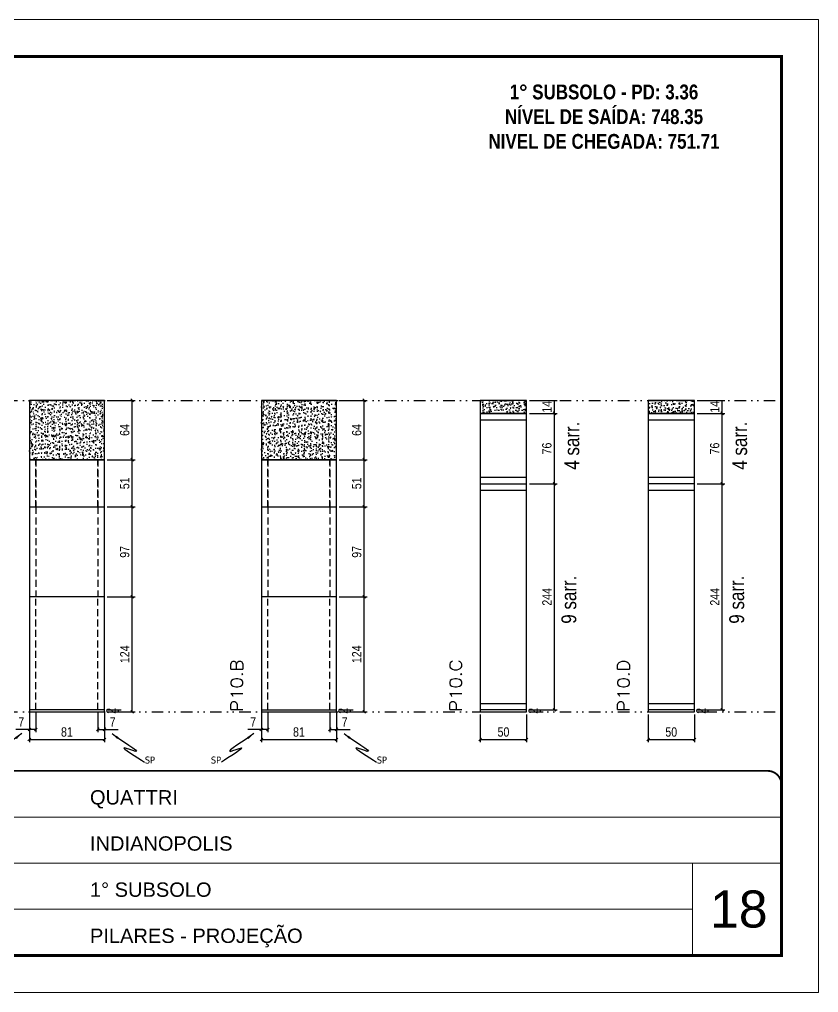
# Model space of a CAD drawing. Header units: millimetres. Extents: x 1945 to 8225, y 304 to 15137.
# Drawn here: x 4166 to 5028, y 9493 to 10543 of the extents above; entities that cross this region are included whole.
import ezdxf

# ---------------------------------------------------------------- set-up
doc = ezdxf.new("R2010")
doc.units = ezdxf.units.MM
for name, pattern in [('CONTINUO', [0]), ('DASHED', [0.75, 0.5, -0.25]), ('DIVIDE2', [0.625, 0.25, -0.125, 0, -0.125, 0, -0.125]), ('HIDDEN', [0.375, 0.25, -0.125])]:
    doc.linetypes.add(name, pattern=pattern)
for name, color, linetype, lineweight in [('CARIMBO', 255, 'Continuous', 9), ('Folhas', 255, 'Continuous', 9), ('SARRAFO DE PRESSAO', 251, 'DASHED', 9), ('Texto Seção', 7, 'Continuous', 15)]:
    doc.layers.add(name, color=color, linetype=linetype, lineweight=lineweight)
for name, color, linetype in [('COTA', 241, 'Continuous'), ('NOMENCLATURA', 7, 'Continuous'), ('Nível', 160, 'Continuous'), ('Painéis', 200, 'Continuous'), ('SARR_2.2x7', 40, 'Continuous'), ('texto', 7, 'Continuous')]:
    doc.layers.add(name, color=color, linetype=linetype)
doc.styles.add('ARIAL', font='arial.ttf')
doc.styles.add('ARIAL_NARROW', font='ARIALN.TTF', dxfattribs={"height": 0.2})
doc.styles.add('COTA TECNICA', font='techl___.ttf', dxfattribs={"height": 10})
doc.styles.add('REGUA-120', font='ROMANS.shx', dxfattribs={"height": 15})
doc.styles.add('ROMANC', font='techb___.ttf', dxfattribs={"height": 2.5})
doc.styles.get("Standard").update_dxf_attribs({"font": 'arial.ttf'})
doc.dimstyles.new('PAINEL-NOVA', dxfattribs={"dimtxt": 10, "dimasz": 3, "dimexe": 3, "dimexo": 3, "dimgap": 3, "dimtad": 1, "dimdec": 1, "dimzin": 12, "dimdsep": 46, "dimtxsty": 'COTA TECNICA', "dimblk1": 'OBLIQUE', "dimblk2": 'OBLIQUE', "dimsah": 1, "dimcen": 0.9, "dimclrd": 4, "dimclre": 4, "dimclrt": 240, "dimadec": 1, "dimazin": 3, "dimtfac": 1, "dimtdec": 1, "dimtix": 1, "dimtmove": 0, "dimatfit": 3, "dimfxl": 1, "dimtolj": 1, "dimtzin": 12, "dimarcsym": 0})
doc.dimstyles.get("Standard").update_dxf_attribs({"dimtxt": 0.18, "dimasz": 0.18, "dimexe": 0.18, "dimexo": 0.0625, "dimgap": 0.09, "dimtad": 0, "dimtih": 1, "dimtoh": 1, "dimdec": 4, "dimzin": 0, "dimdsep": 46, "dimtxsty": 'Standard', "dimcen": 0.09, "dimadec": 0, "dimazin": 0, "dimtfac": 1, "dimtdec": 4, "dimtofl": 0, "dimtmove": 0, "dimatfit": 3, "dimfxl": 1, "dimtolj": 1, "dimtzin": 0, "dimarcsym": 0})

# ---------------------------------------------------------------- blocks, each defined once
blk = doc.blocks.new('9999999999')
at = {"color": 30, "linetype": 'CONTINUO'}
for p, q in [((98564.6, 34379.6), (99584, 34379.6)), ((98564.6, 34329.8), (99488, 34329.8)), ((99584, 34329.8), (99488, 34329.8)), ((99488, 34329.8), (99488, 34230.2)), ((98564.6, 34280), (99488, 34280))]:
    blk.add_line(p, q, dxfattribs=at)
at = {"color": 30, "linetype": 'CONTINUO', "const_width": 2}
blk.add_lwpolyline([(99584, 34230.2), (99584, 34414.4, 0.414214), (99569, 34429.4), (98229, 34429.4, 0.414214), (98214, 34414.4), (98214, 34245.2, 0.414214), (98229, 34230.2), (99584, 34230.2)], format="xyb", dxfattribs=at)
at = {"layer": 'Folhas'}
blk.add_lwpolyline([(98139, 34190.2), (99624, 34190.2), (99624, 35240.2), (98139, 35240.2)], close=True, dxfattribs=at)
at = {"layer": 'Folhas', "color": 30, "const_width": 3}
blk.add_lwpolyline([(98214, 34230.2), (99584, 34230.2), (99584, 35200.2), (98214, 35200.2)], close=True, dxfattribs=at)
at = {"color": 7, "linetype": 'Continuous', "ltscale": 5, "style": 'ARIAL'}
for s, height, p in [('QUATTRI', 15.48, (98837.7, 34393.1)), ('INDIANOPOLIS', 15.483, (98837.7, 34343.3)), ('1° SUBSOLO', 15.48, (98837.7, 34293.5)), ('PILARES - PROJEÇÃO', 15.483, (98837.7, 34243.7))]:
    blk.add_text(s, height=height, dxfattribs=at).set_placement(p)
blk = doc.blocks.new('*D116')
at = {"layer": 'COTA', "color": 4, "linetype": 'Continuous', "lineweight": -2, "ltscale": 30, "transparency": 16777216}
for p, q in [((4260.7, 9797.8), (4275.7, 9797.8)), ((4272.7, 9795.8), (4272.7, 9797.8)), ((4260.7, 9795.8), (4275.7, 9795.8))]:
    blk.add_line(p, q, dxfattribs=at)
at = {"layer": 'Defpoints', "color": 0, "linetype": 'Continuous', "ltscale": 30, "transparency": 16777216}
for p in [(4257.7, 9797.8), (4272.7, 9797.8), (4257.7, 9795.8)]:
    blk.add_point(p, dxfattribs=at)
at = {"layer": 'COTA', "color": 240, "linetype": 'Continuous', "ltscale": 30, "transparency": 16777216, "insert": (4264.7, 9796.8), "char_height": 10, "attachment_point": 5, "rotation": 90, "style": 'COTA TECNICA'}
blk.add_mtext('\\A1;2', dxfattribs=at)
blk = doc.blocks.new('_Oblique')
at = {"color": 0, "linetype": 'ByBlock', "lineweight": -2}
blk.add_line((-0.5, -0.5), (0.5, 0.5), dxfattribs=at)
blk = doc.blocks.new('*D117')
at = {"layer": 'COTA', "color": 4, "linetype": 'Continuous', "lineweight": -2, "ltscale": 30, "transparency": 16777216}
for p, q in [((4260.7, 10016.8), (4290.7, 10016.8)), ((4287.7, 9919.8), (4287.7, 10016.8)), ((4260.7, 9919.8), (4290.7, 9919.8))]:
    blk.add_line(p, q, dxfattribs=at)
at = {"layer": 'Defpoints', "color": 0, "linetype": 'Continuous', "ltscale": 30, "transparency": 16777216}
for p in [(4257.7, 10016.8), (4287.7, 10016.8), (4257.7, 9919.8)]:
    blk.add_point(p, dxfattribs=at)
at = {"layer": 'COTA', "color": 4, "linetype": 'Continuous', "lineweight": -2, "ltscale": 30, "transparency": 16777216, "xscale": 3, "yscale": 3, "zscale": 3}
for p, rotation in [((4287.7, 10016.8), 90), ((4287.7, 9919.8), 270)]:
    blk.add_blockref('_Oblique', p, dxfattribs=dict(at, rotation=rotation))
at = {"layer": 'COTA', "color": 240, "linetype": 'Continuous', "ltscale": 30, "transparency": 16777216, "insert": (4279.6, 9968.3), "char_height": 10, "attachment_point": 5, "rotation": 90, "style": 'COTA TECNICA'}
blk.add_mtext('\\A1;97', dxfattribs=at)
blk = doc.blocks.new('*D118')
at = {"layer": 'COTA', "color": 4, "linetype": 'Continuous', "lineweight": -2, "ltscale": 30, "transparency": 16777216}
for p, q in [((4260.7, 10067.8), (4290.7, 10067.8)), ((4287.7, 10016.8), (4287.7, 10067.8)), ((4260.7, 10016.8), (4290.7, 10016.8))]:
    blk.add_line(p, q, dxfattribs=at)
at = {"layer": 'Defpoints', "color": 0, "linetype": 'Continuous', "ltscale": 30, "transparency": 16777216}
for p in [(4257.7, 10067.8), (4287.7, 10067.8), (4257.7, 10016.8)]:
    blk.add_point(p, dxfattribs=at)
at = {"layer": 'COTA', "color": 4, "linetype": 'Continuous', "lineweight": -2, "ltscale": 30, "transparency": 16777216, "xscale": 3, "yscale": 3, "zscale": 3}
for p, rotation in [((4287.7, 10067.8), 90), ((4287.7, 10016.8), 270)]:
    blk.add_blockref('_Oblique', p, dxfattribs=dict(at, rotation=rotation))
at = {"layer": 'COTA', "color": 240, "linetype": 'Continuous', "ltscale": 30, "transparency": 16777216, "insert": (4279.6, 10042.3), "char_height": 10, "attachment_point": 5, "rotation": 90, "style": 'COTA TECNICA'}
blk.add_mtext('\\A1;51', dxfattribs=at)
blk = doc.blocks.new('*D119')
at = {"layer": 'COTA', "color": 4, "linetype": 'Continuous', "lineweight": -2, "ltscale": 30, "transparency": 16777216}
for p, q in [((4260.7, 10131.8), (4290.7, 10131.8)), ((4287.7, 10067.8), (4287.7, 10131.8)), ((4260.7, 10067.8), (4290.7, 10067.8))]:
    blk.add_line(p, q, dxfattribs=at)
at = {"layer": 'Defpoints', "color": 0, "linetype": 'Continuous', "ltscale": 30, "transparency": 16777216}
for p in [(4257.7, 10131.8), (4287.7, 10131.8), (4257.7, 10067.8)]:
    blk.add_point(p, dxfattribs=at)
at = {"layer": 'COTA', "color": 4, "linetype": 'Continuous', "lineweight": -2, "ltscale": 30, "transparency": 16777216, "xscale": 3, "yscale": 3, "zscale": 3}
for p, rotation in [((4287.7, 10131.8), 90), ((4287.7, 10067.8), 270)]:
    blk.add_blockref('_Oblique', p, dxfattribs=dict(at, rotation=rotation))
at = {"layer": 'COTA', "color": 240, "linetype": 'Continuous', "ltscale": 30, "transparency": 16777216, "insert": (4279.6, 10099.8), "char_height": 10, "attachment_point": 5, "rotation": 90, "style": 'COTA TECNICA'}
blk.add_mtext('\\A1;64', dxfattribs=at)
blk = doc.blocks.new('*D120')
at = {"layer": 'COTA', "color": 4, "linetype": 'Continuous', "lineweight": -2, "ltscale": 30, "transparency": 16777216}
for p, q in [((4260.7, 9919.8), (4290.7, 9919.8)), ((4287.7, 9795.8), (4287.7, 9919.8)), ((4260.7, 9795.8), (4290.7, 9795.8))]:
    blk.add_line(p, q, dxfattribs=at)
at = {"layer": 'Defpoints', "color": 0, "linetype": 'Continuous', "ltscale": 30, "transparency": 16777216}
for p in [(4257.7, 9919.8), (4287.7, 9919.8), (4257.7, 9795.8)]:
    blk.add_point(p, dxfattribs=at)
at = {"layer": 'COTA', "color": 4, "linetype": 'Continuous', "lineweight": -2, "ltscale": 30, "transparency": 16777216, "xscale": 3, "yscale": 3, "zscale": 3}
for p, rotation in [((4287.7, 9919.8), 90), ((4287.7, 9795.8), 270)]:
    blk.add_blockref('_Oblique', p, dxfattribs=dict(at, rotation=rotation))
at = {"layer": 'COTA', "color": 240, "linetype": 'Continuous', "ltscale": 30, "transparency": 16777216, "insert": (4279.7, 9857.8), "char_height": 10, "attachment_point": 5, "rotation": 90, "style": 'COTA TECNICA'}
blk.add_mtext('\\A1;124', dxfattribs=at)
blk = doc.blocks.new('*D121')
at = {"layer": 'COTA', "color": 4, "linetype": 'Continuous', "lineweight": -2, "ltscale": 30, "transparency": 16777216}
for p, q in [((4176.7, 9792.8), (4176.7, 9762.8)), ((4257.7, 9792.8), (4257.7, 9762.8)), ((4176.7, 9765.8), (4257.7, 9765.8))]:
    blk.add_line(p, q, dxfattribs=at)
at = {"layer": 'Defpoints', "color": 0, "linetype": 'Continuous', "ltscale": 30, "transparency": 16777216}
for p in [(4176.7, 9795.8), (4257.7, 9795.8), (4257.7, 9765.8)]:
    blk.add_point(p, dxfattribs=at)
at = {"layer": 'COTA', "color": 4, "linetype": 'Continuous', "lineweight": -2, "ltscale": 30, "transparency": 16777216, "xscale": 3, "yscale": 3, "zscale": 3, "rotation": 180}
blk.add_blockref('_Oblique', (4176.7, 9765.8), dxfattribs=at)
at = {"layer": 'COTA', "color": 4, "linetype": 'Continuous', "lineweight": -2, "ltscale": 30, "transparency": 16777216, "xscale": 3, "yscale": 3, "zscale": 3}
blk.add_blockref('_Oblique', (4257.7, 9765.8), dxfattribs=at)
at = {"layer": 'COTA', "color": 240, "linetype": 'Continuous', "ltscale": 30, "transparency": 16777216, "insert": (4217.2, 9773.9), "char_height": 10, "attachment_point": 5, "style": 'COTA TECNICA'}
blk.add_mtext('\\A1;81', dxfattribs=at)
blk = doc.blocks.new('*D25')
at = {"layer": 'COTA', "color": 4, "linetype": 'ByBlock', "lineweight": -2, "transparency": 16777216}
for p, q in [((4967.6, 7361.8), (4967.6, 7339.8)), ((4974.6, 7361.8), (4974.6, 7339.8)), ((4967.6, 7342.8), (4952.9, 7342.8)), ((4974.6, 7342.8), (4967.6, 7342.8))]:
    blk.add_line(p, q, dxfattribs=at)
at = {"layer": 'Defpoints', "color": 0, "linetype": 'ByBlock', "transparency": 16777216}
for p in [(4967.6, 7364.8), (4974.6, 7364.8), (4967.6, 7342.8)]:
    blk.add_point(p, dxfattribs=at)
at = {"layer": 'COTA', "color": 4, "linetype": 'ByBlock', "lineweight": -2, "transparency": 16777216, "xscale": 3, "yscale": 3, "zscale": 3, "rotation": 180}
blk.add_blockref('_Oblique', (4967.6, 7342.8), dxfattribs=at)
at = {"layer": 'COTA', "color": 4, "linetype": 'ByBlock', "lineweight": -2, "transparency": 16777216, "xscale": 3, "yscale": 3, "zscale": 3}
blk.add_blockref('_Oblique', (4974.6, 7342.8), dxfattribs=at)
at = {"layer": 'COTA', "color": 240, "linetype": 'ByBlock', "transparency": 16777216, "insert": (4958.8, 7350.9), "char_height": 10, "attachment_point": 5, "style": 'COTA TECNICA'}
blk.add_mtext('\\A1;7', dxfattribs=at)
blk = doc.blocks.new('*D27')
at = {"layer": 'COTA', "color": 4, "linetype": 'ByBlock', "lineweight": -2, "transparency": 16777216}
for p, q in [((131596, 29930.8), (131596, 29908.7)), ((131603, 29930.7), (131603, 29908.7)), ((131596, 29911.7), (131603, 29911.7)), ((131603, 29911.7), (131617.8, 29911.7))]:
    blk.add_line(p, q, dxfattribs=at)
at = {"layer": 'Defpoints', "color": 0, "linetype": 'ByBlock', "transparency": 16777216}
for p in [(131596, 29933.8), (131603, 29933.7), (131603, 29911.7)]:
    blk.add_point(p, dxfattribs=at)
at = {"layer": 'COTA', "color": 4, "linetype": 'ByBlock', "lineweight": -2, "transparency": 16777216, "xscale": 3, "yscale": 3, "zscale": 3, "rotation": 180}
blk.add_blockref('_Oblique', (131596, 29911.7), dxfattribs=at)
at = {"layer": 'COTA', "color": 4, "linetype": 'ByBlock', "lineweight": -2, "transparency": 16777216, "xscale": 3, "yscale": 3, "zscale": 3}
blk.add_blockref('_Oblique', (131603, 29911.7), dxfattribs=at)
at = {"layer": 'COTA', "color": 240, "linetype": 'ByBlock', "transparency": 16777216, "insert": (131611.9, 29919.7), "char_height": 10, "attachment_point": 5, "style": 'COTA TECNICA'}
blk.add_mtext('\\A1;7', dxfattribs=at)
blk = doc.blocks.new('*D122')
at = {"layer": 'COTA', "color": 4, "linetype": 'Continuous', "lineweight": -2, "ltscale": 30, "transparency": 16777216}
for p, q in [((4511.1, 9797.8), (4526.1, 9797.8)), ((4523.1, 9795.8), (4523.1, 9797.8)), ((4511.1, 9795.8), (4526.1, 9795.8))]:
    blk.add_line(p, q, dxfattribs=at)
at = {"layer": 'Defpoints', "color": 0, "linetype": 'Continuous', "ltscale": 30, "transparency": 16777216}
for p in [(4508.1, 9797.8), (4523.1, 9797.8), (4508.1, 9795.8)]:
    blk.add_point(p, dxfattribs=at)
at = {"layer": 'COTA', "color": 240, "linetype": 'Continuous', "ltscale": 30, "transparency": 16777216, "insert": (4515.1, 9796.8), "char_height": 10, "attachment_point": 5, "rotation": 90, "style": 'COTA TECNICA'}
blk.add_mtext('\\A1;2', dxfattribs=at)
blk = doc.blocks.new('*D123')
at = {"layer": 'COTA', "color": 4, "linetype": 'Continuous', "lineweight": -2, "ltscale": 30, "transparency": 16777216}
for p, q in [((4511.1, 10016.8), (4541.1, 10016.8)), ((4538.1, 9919.8), (4538.1, 10016.8)), ((4511.1, 9919.8), (4541.1, 9919.8))]:
    blk.add_line(p, q, dxfattribs=at)
at = {"layer": 'Defpoints', "color": 0, "linetype": 'Continuous', "ltscale": 30, "transparency": 16777216}
for p in [(4508.1, 10016.8), (4538.1, 10016.8), (4508.1, 9919.8)]:
    blk.add_point(p, dxfattribs=at)
at = {"layer": 'COTA', "color": 4, "linetype": 'Continuous', "lineweight": -2, "ltscale": 30, "transparency": 16777216, "xscale": 3, "yscale": 3, "zscale": 3}
for p, rotation in [((4538.1, 10016.8), 90), ((4538.1, 9919.8), 270)]:
    blk.add_blockref('_Oblique', p, dxfattribs=dict(at, rotation=rotation))
at = {"layer": 'COTA', "color": 240, "linetype": 'Continuous', "ltscale": 30, "transparency": 16777216, "insert": (4530, 9968.3), "char_height": 10, "attachment_point": 5, "rotation": 90, "style": 'COTA TECNICA'}
blk.add_mtext('\\A1;97', dxfattribs=at)
blk = doc.blocks.new('*D124')
at = {"layer": 'COTA', "color": 4, "linetype": 'Continuous', "lineweight": -2, "ltscale": 30, "transparency": 16777216}
for p, q in [((4511.1, 10067.8), (4541.1, 10067.8)), ((4538.1, 10016.8), (4538.1, 10067.8)), ((4511.1, 10016.8), (4541.1, 10016.8))]:
    blk.add_line(p, q, dxfattribs=at)
at = {"layer": 'Defpoints', "color": 0, "linetype": 'Continuous', "ltscale": 30, "transparency": 16777216}
for p in [(4508.1, 10067.8), (4538.1, 10067.8), (4508.1, 10016.8)]:
    blk.add_point(p, dxfattribs=at)
at = {"layer": 'COTA', "color": 4, "linetype": 'Continuous', "lineweight": -2, "ltscale": 30, "transparency": 16777216, "xscale": 3, "yscale": 3, "zscale": 3}
for p, rotation in [((4538.1, 10067.8), 90), ((4538.1, 10016.8), 270)]:
    blk.add_blockref('_Oblique', p, dxfattribs=dict(at, rotation=rotation))
at = {"layer": 'COTA', "color": 240, "linetype": 'Continuous', "ltscale": 30, "transparency": 16777216, "insert": (4530, 10042.3), "char_height": 10, "attachment_point": 5, "rotation": 90, "style": 'COTA TECNICA'}
blk.add_mtext('\\A1;51', dxfattribs=at)
blk = doc.blocks.new('*D125')
at = {"layer": 'COTA', "color": 4, "linetype": 'Continuous', "lineweight": -2, "ltscale": 30, "transparency": 16777216}
for p, q in [((4511.1, 10131.8), (4541.1, 10131.8)), ((4538.1, 10067.8), (4538.1, 10131.8)), ((4511.1, 10067.8), (4541.1, 10067.8))]:
    blk.add_line(p, q, dxfattribs=at)
at = {"layer": 'Defpoints', "color": 0, "linetype": 'Continuous', "ltscale": 30, "transparency": 16777216}
for p in [(4508.1, 10131.8), (4538.1, 10131.8), (4508.1, 10067.8)]:
    blk.add_point(p, dxfattribs=at)
at = {"layer": 'COTA', "color": 4, "linetype": 'Continuous', "lineweight": -2, "ltscale": 30, "transparency": 16777216, "xscale": 3, "yscale": 3, "zscale": 3}
for p, rotation in [((4538.1, 10131.8), 90), ((4538.1, 10067.8), 270)]:
    blk.add_blockref('_Oblique', p, dxfattribs=dict(at, rotation=rotation))
at = {"layer": 'COTA', "color": 240, "linetype": 'Continuous', "ltscale": 30, "transparency": 16777216, "insert": (4530, 10099.8), "char_height": 10, "attachment_point": 5, "rotation": 90, "style": 'COTA TECNICA'}
blk.add_mtext('\\A1;64', dxfattribs=at)
blk = doc.blocks.new('*D126')
at = {"layer": 'COTA', "color": 4, "linetype": 'Continuous', "lineweight": -2, "ltscale": 30, "transparency": 16777216}
for p, q in [((4511.1, 9919.8), (4541.1, 9919.8)), ((4538.1, 9795.8), (4538.1, 9919.8)), ((4511.1, 9795.8), (4541.1, 9795.8))]:
    blk.add_line(p, q, dxfattribs=at)
at = {"layer": 'Defpoints', "color": 0, "linetype": 'Continuous', "ltscale": 30, "transparency": 16777216}
for p in [(4508.1, 9919.8), (4538.1, 9919.8), (4508.1, 9795.8)]:
    blk.add_point(p, dxfattribs=at)
at = {"layer": 'COTA', "color": 4, "linetype": 'Continuous', "lineweight": -2, "ltscale": 30, "transparency": 16777216, "xscale": 3, "yscale": 3, "zscale": 3}
for p, rotation in [((4538.1, 9919.8), 90), ((4538.1, 9795.8), 270)]:
    blk.add_blockref('_Oblique', p, dxfattribs=dict(at, rotation=rotation))
at = {"layer": 'COTA', "color": 240, "linetype": 'Continuous', "ltscale": 30, "transparency": 16777216, "insert": (4530, 9857.8), "char_height": 10, "attachment_point": 5, "rotation": 90, "style": 'COTA TECNICA'}
blk.add_mtext('\\A1;124', dxfattribs=at)
blk = doc.blocks.new('*D127')
at = {"layer": 'COTA', "color": 4, "linetype": 'Continuous', "lineweight": -2, "ltscale": 30, "transparency": 16777216}
for p, q in [((4427.1, 9792.8), (4427.1, 9762.8)), ((4508.1, 9792.8), (4508.1, 9762.8)), ((4427.1, 9765.8), (4508.1, 9765.8))]:
    blk.add_line(p, q, dxfattribs=at)
at = {"layer": 'Defpoints', "color": 0, "linetype": 'Continuous', "ltscale": 30, "transparency": 16777216}
for p in [(4427.1, 9795.8), (4508.1, 9795.8), (4508.1, 9765.8)]:
    blk.add_point(p, dxfattribs=at)
at = {"layer": 'COTA', "color": 4, "linetype": 'Continuous', "lineweight": -2, "ltscale": 30, "transparency": 16777216, "xscale": 3, "yscale": 3, "zscale": 3, "rotation": 180}
blk.add_blockref('_Oblique', (4427.1, 9765.8), dxfattribs=at)
at = {"layer": 'COTA', "color": 4, "linetype": 'Continuous', "lineweight": -2, "ltscale": 30, "transparency": 16777216, "xscale": 3, "yscale": 3, "zscale": 3}
blk.add_blockref('_Oblique', (4508.1, 9765.8), dxfattribs=at)
at = {"layer": 'COTA', "color": 240, "linetype": 'Continuous', "ltscale": 30, "transparency": 16777216, "insert": (4467.6, 9773.9), "char_height": 10, "attachment_point": 5, "style": 'COTA TECNICA'}
blk.add_mtext('\\A1;81', dxfattribs=at)
blk = doc.blocks.new('*D128')
at = {"layer": 'COTA', "color": 4, "linetype": 'Continuous', "lineweight": -2, "ltscale": 30, "transparency": 16777216}
for p, q in [((4716.3, 9797.8), (4731.3, 9797.8)), ((4728.3, 9795.8), (4728.3, 9797.8)), ((4716.3, 9795.8), (4731.3, 9795.8))]:
    blk.add_line(p, q, dxfattribs=at)
at = {"layer": 'Defpoints', "color": 0, "linetype": 'Continuous', "ltscale": 30, "transparency": 16777216}
for p in [(4713.3, 9797.8), (4728.3, 9797.8), (4713.3, 9795.8)]:
    blk.add_point(p, dxfattribs=at)
at = {"layer": 'COTA', "color": 240, "linetype": 'Continuous', "ltscale": 30, "transparency": 16777216, "insert": (4720.3, 9796.8), "char_height": 10, "attachment_point": 5, "rotation": 90, "style": 'COTA TECNICA'}
blk.add_mtext('\\A1;2', dxfattribs=at)
blk = doc.blocks.new('*D129')
at = {"layer": 'COTA', "color": 4, "linetype": 'Continuous', "lineweight": -2, "ltscale": 30, "transparency": 16777216}
for p, q in [((4716.3, 10041.8), (4746.3, 10041.8)), ((4743.3, 9797.8), (4743.3, 10041.8)), ((4716.3, 9797.8), (4746.3, 9797.8))]:
    blk.add_line(p, q, dxfattribs=at)
at = {"layer": 'Defpoints', "color": 0, "linetype": 'Continuous', "ltscale": 30, "transparency": 16777216}
for p in [(4713.3, 10041.8), (4743.3, 10041.8), (4713.3, 9797.8)]:
    blk.add_point(p, dxfattribs=at)
at = {"layer": 'COTA', "color": 4, "linetype": 'Continuous', "lineweight": -2, "ltscale": 30, "transparency": 16777216, "xscale": 3, "yscale": 3, "zscale": 3}
for p, rotation in [((4743.3, 10041.8), 90), ((4743.3, 9797.8), 270)]:
    blk.add_blockref('_Oblique', p, dxfattribs=dict(at, rotation=rotation))
at = {"layer": 'COTA', "color": 240, "linetype": 'Continuous', "ltscale": 30, "transparency": 16777216, "insert": (4735.2, 9919.8), "char_height": 10, "attachment_point": 5, "rotation": 90, "style": 'COTA TECNICA'}
blk.add_mtext('\\A1;244', dxfattribs=at)
blk = doc.blocks.new('*D130')
at = {"layer": 'COTA', "color": 4, "linetype": 'Continuous', "lineweight": -2, "ltscale": 30, "transparency": 16777216}
for p, q in [((4716.3, 10117.8), (4746.3, 10117.8)), ((4743.3, 10041.8), (4743.3, 10117.8)), ((4716.3, 10041.8), (4746.3, 10041.8))]:
    blk.add_line(p, q, dxfattribs=at)
at = {"layer": 'Defpoints', "color": 0, "linetype": 'Continuous', "ltscale": 30, "transparency": 16777216}
for p in [(4713.3, 10117.8), (4743.3, 10117.8), (4713.3, 10041.8)]:
    blk.add_point(p, dxfattribs=at)
at = {"layer": 'COTA', "color": 4, "linetype": 'Continuous', "lineweight": -2, "ltscale": 30, "transparency": 16777216, "xscale": 3, "yscale": 3, "zscale": 3}
for p, rotation in [((4743.3, 10117.8), 90), ((4743.3, 10041.8), 270)]:
    blk.add_blockref('_Oblique', p, dxfattribs=dict(at, rotation=rotation))
at = {"layer": 'COTA', "color": 240, "linetype": 'Continuous', "ltscale": 30, "transparency": 16777216, "insert": (4735.2, 10079.8), "char_height": 10, "attachment_point": 5, "rotation": 90, "style": 'COTA TECNICA'}
blk.add_mtext('\\A1;76', dxfattribs=at)
blk = doc.blocks.new('*D131')
at = {"layer": 'COTA', "color": 4, "linetype": 'Continuous', "lineweight": -2, "ltscale": 30, "transparency": 16777216}
for p, q in [((4716.3, 10131.8), (4746.3, 10131.8)), ((4743.3, 10117.8), (4743.3, 10131.8)), ((4716.3, 10117.8), (4746.3, 10117.8))]:
    blk.add_line(p, q, dxfattribs=at)
at = {"layer": 'Defpoints', "color": 0, "linetype": 'Continuous', "ltscale": 30, "transparency": 16777216}
for p in [(4713.3, 10131.8), (4743.3, 10131.8), (4713.3, 10117.8)]:
    blk.add_point(p, dxfattribs=at)
at = {"layer": 'COTA', "color": 240, "linetype": 'Continuous', "ltscale": 30, "transparency": 16777216, "insert": (4735.2, 10124.8), "char_height": 10, "attachment_point": 5, "rotation": 90, "style": 'COTA TECNICA'}
blk.add_mtext('\\A1;14', dxfattribs=at)
blk = doc.blocks.new('*D132')
at = {"layer": 'COTA', "color": 4, "linetype": 'Continuous', "lineweight": -2, "ltscale": 30, "transparency": 16777216}
for p, q in [((4663.3, 9792.8), (4663.3, 9762.8)), ((4713.3, 9792.8), (4713.3, 9762.8)), ((4663.3, 9765.8), (4713.3, 9765.8))]:
    blk.add_line(p, q, dxfattribs=at)
at = {"layer": 'Defpoints', "color": 0, "linetype": 'Continuous', "ltscale": 30, "transparency": 16777216}
for p in [(4663.3, 9795.8), (4713.3, 9795.8), (4713.3, 9765.8)]:
    blk.add_point(p, dxfattribs=at)
at = {"layer": 'COTA', "color": 4, "linetype": 'Continuous', "lineweight": -2, "ltscale": 30, "transparency": 16777216, "xscale": 3, "yscale": 3, "zscale": 3, "rotation": 180}
blk.add_blockref('_Oblique', (4663.3, 9765.8), dxfattribs=at)
at = {"layer": 'COTA', "color": 4, "linetype": 'Continuous', "lineweight": -2, "ltscale": 30, "transparency": 16777216, "xscale": 3, "yscale": 3, "zscale": 3}
blk.add_blockref('_Oblique', (4713.3, 9765.8), dxfattribs=at)
at = {"layer": 'COTA', "color": 240, "linetype": 'Continuous', "ltscale": 30, "transparency": 16777216, "insert": (4688.3, 9773.9), "char_height": 10, "attachment_point": 5, "style": 'COTA TECNICA'}
blk.add_mtext('\\A1;50', dxfattribs=at)
blk = doc.blocks.new('*D133')
at = {"layer": 'COTA', "color": 4, "linetype": 'Continuous', "lineweight": -2, "ltscale": 30, "transparency": 16777216}
for p, q in [((4897.4, 9797.8), (4912.4, 9797.8)), ((4909.4, 9795.8), (4909.4, 9797.8)), ((4897.4, 9795.8), (4912.4, 9795.8))]:
    blk.add_line(p, q, dxfattribs=at)
at = {"layer": 'Defpoints', "color": 0, "linetype": 'Continuous', "ltscale": 30, "transparency": 16777216}
for p in [(4894.4, 9797.8), (4909.4, 9797.8), (4894.4, 9795.8)]:
    blk.add_point(p, dxfattribs=at)
at = {"layer": 'COTA', "color": 240, "linetype": 'Continuous', "ltscale": 30, "transparency": 16777216, "insert": (4901.4, 9796.8), "char_height": 10, "attachment_point": 5, "rotation": 90, "style": 'COTA TECNICA'}
blk.add_mtext('\\A1;2', dxfattribs=at)
blk = doc.blocks.new('*D134')
at = {"layer": 'COTA', "color": 4, "linetype": 'Continuous', "lineweight": -2, "ltscale": 30, "transparency": 16777216}
for p, q in [((4897.4, 10041.8), (4927.4, 10041.8)), ((4924.4, 9797.8), (4924.4, 10041.8)), ((4897.4, 9797.8), (4927.4, 9797.8))]:
    blk.add_line(p, q, dxfattribs=at)
at = {"layer": 'Defpoints', "color": 0, "linetype": 'Continuous', "ltscale": 30, "transparency": 16777216}
for p in [(4894.4, 10041.8), (4924.4, 10041.8), (4894.4, 9797.8)]:
    blk.add_point(p, dxfattribs=at)
at = {"layer": 'COTA', "color": 4, "linetype": 'Continuous', "lineweight": -2, "ltscale": 30, "transparency": 16777216, "xscale": 3, "yscale": 3, "zscale": 3}
for p, rotation in [((4924.4, 10041.8), 90), ((4924.4, 9797.8), 270)]:
    blk.add_blockref('_Oblique', p, dxfattribs=dict(at, rotation=rotation))
at = {"layer": 'COTA', "color": 240, "linetype": 'Continuous', "ltscale": 30, "transparency": 16777216, "insert": (4916.4, 9919.8), "char_height": 10, "attachment_point": 5, "rotation": 90, "style": 'COTA TECNICA'}
blk.add_mtext('\\A1;244', dxfattribs=at)
blk = doc.blocks.new('*D135')
at = {"layer": 'COTA', "color": 4, "linetype": 'Continuous', "lineweight": -2, "ltscale": 30, "transparency": 16777216}
for p, q in [((4897.4, 10117.8), (4927.4, 10117.8)), ((4924.4, 10041.8), (4924.4, 10117.8)), ((4897.4, 10041.8), (4927.4, 10041.8))]:
    blk.add_line(p, q, dxfattribs=at)
at = {"layer": 'Defpoints', "color": 0, "linetype": 'Continuous', "ltscale": 30, "transparency": 16777216}
for p in [(4894.4, 10117.8), (4924.4, 10117.8), (4894.4, 10041.8)]:
    blk.add_point(p, dxfattribs=at)
at = {"layer": 'COTA', "color": 4, "linetype": 'Continuous', "lineweight": -2, "ltscale": 30, "transparency": 16777216, "xscale": 3, "yscale": 3, "zscale": 3}
for p, rotation in [((4924.4, 10117.8), 90), ((4924.4, 10041.8), 270)]:
    blk.add_blockref('_Oblique', p, dxfattribs=dict(at, rotation=rotation))
at = {"layer": 'COTA', "color": 240, "linetype": 'Continuous', "ltscale": 30, "transparency": 16777216, "insert": (4916.3, 10079.8), "char_height": 10, "attachment_point": 5, "rotation": 90, "style": 'COTA TECNICA'}
blk.add_mtext('\\A1;76', dxfattribs=at)
blk = doc.blocks.new('*D136')
at = {"layer": 'COTA', "color": 4, "linetype": 'Continuous', "lineweight": -2, "ltscale": 30, "transparency": 16777216}
for p, q in [((4897.4, 10131.8), (4927.4, 10131.8)), ((4924.4, 10117.8), (4924.4, 10131.8)), ((4897.4, 10117.8), (4927.4, 10117.8))]:
    blk.add_line(p, q, dxfattribs=at)
at = {"layer": 'Defpoints', "color": 0, "linetype": 'Continuous', "ltscale": 30, "transparency": 16777216}
for p in [(4894.4, 10131.8), (4924.4, 10131.8), (4894.4, 10117.8)]:
    blk.add_point(p, dxfattribs=at)
at = {"layer": 'COTA', "color": 240, "linetype": 'Continuous', "ltscale": 30, "transparency": 16777216, "insert": (4916.4, 10124.8), "char_height": 10, "attachment_point": 5, "rotation": 90, "style": 'COTA TECNICA'}
blk.add_mtext('\\A1;14', dxfattribs=at)
blk = doc.blocks.new('*D137')
at = {"layer": 'COTA', "color": 4, "linetype": 'Continuous', "lineweight": -2, "ltscale": 30, "transparency": 16777216}
for p, q in [((4844.4, 9792.8), (4844.4, 9762.8)), ((4894.4, 9792.8), (4894.4, 9762.8)), ((4844.4, 9765.8), (4894.4, 9765.8))]:
    blk.add_line(p, q, dxfattribs=at)
at = {"layer": 'Defpoints', "color": 0, "linetype": 'Continuous', "ltscale": 30, "transparency": 16777216}
for p in [(4844.4, 9795.8), (4894.4, 9795.8), (4894.4, 9765.8)]:
    blk.add_point(p, dxfattribs=at)
at = {"layer": 'COTA', "color": 4, "linetype": 'Continuous', "lineweight": -2, "ltscale": 30, "transparency": 16777216, "xscale": 3, "yscale": 3, "zscale": 3, "rotation": 180}
blk.add_blockref('_Oblique', (4844.4, 9765.8), dxfattribs=at)
at = {"layer": 'COTA', "color": 4, "linetype": 'Continuous', "lineweight": -2, "ltscale": 30, "transparency": 16777216, "xscale": 3, "yscale": 3, "zscale": 3}
blk.add_blockref('_Oblique', (4894.4, 9765.8), dxfattribs=at)
at = {"layer": 'COTA', "color": 240, "linetype": 'Continuous', "ltscale": 30, "transparency": 16777216, "insert": (4869.4, 9773.9), "char_height": 10, "attachment_point": 5, "style": 'COTA TECNICA'}
blk.add_mtext('\\A1;50', dxfattribs=at)
blk = doc.blocks.new('SLIPTEE')
at = {"layer": 'texto', "color": 0, "insert": (-49.02, -55.13), "char_height": 7.5, "attachment_point": 5}
blk.add_mtext('\\fTahoma|b0|i0|c0|p34;\\C4;SP', dxfattribs=at)
at = {"layer": 'COTA', "linetype": 'ByBlock'}
dim = blk.add_linear_dim(base=(0, -22.02), p1=(7, 0), p2=(0, 0), dimstyle='PAINEL-NOVA', override={"dimarcsym": 1}, dxfattribs=at)
dim.commit()
dim.dimension.update_dxf_attribs({"geometry": '*D25', "text_midpoint": (-8.87, -13.94), "insert": (-4967.62, -7364.82)})
at = {"layer": 'COTA', "path_type": 1}
blk.add_leader([(-8.21, -26.55), (-33.31, -45.71), (-21.61, -42.03), (-43.08, -57.3)], dimstyle='Standard', override={"dimasz": 8}, dxfattribs=at)
blk = doc.blocks.new('sliptD')
at = {"layer": 'texto', "color": 0, "insert": (49.02, -55.13), "char_height": 7.5, "attachment_point": 5}
blk.add_mtext('\\fTahoma|b0|i0|c0|p34;\\C4;SP', dxfattribs=at)
at = {"layer": 'COTA', "linetype": 'ByBlock'}
dim = blk.add_linear_dim(base=(0, -22.02), p1=(-7, 0.07), p2=(0, 0), dimstyle='PAINEL-NOVA', override={"dimarcsym": 1}, dxfattribs=at)
dim.commit()
dim.dimension.update_dxf_attribs({"geometry": '*D27', "text_midpoint": (8.87, -13.94), "insert": (-131603.05, -29933.68)})
at = {"layer": 'COTA', "path_type": 1}
blk.add_leader([(8.21, -26.55), (33.31, -45.71), (21.61, -42.03), (43.08, -57.3)], dimstyle='Standard', override={"dimasz": 8}, dxfattribs=at)
blk = doc.blocks.new('SLIPTDD')
at = {"layer": 'COTA', "linetype": 'ByBlock'}
blk.add_blockref('sliptD', (0, 0), dxfattribs=at)

msp = doc.modelspace()

# ---------------------------------------------------------------- hatches: boundary and pattern name
at = {"layer": 'COTA', "linetype": 'Continuous', "ltscale": 30}
h = msp.add_hatch(dxfattribs=at)
h.set_pattern_fill('AR-CONC', color=256, scale=0.05, angle=1)
h.set_pattern_definition([(51, (4311.734, 11380.374), (9.121755, -0.637855), [0.9525, -10.4775]), (356, (4311.734, 11380.374), (-1.92862, 9.52063), [0.762, -8.38203]), (101.45144, (4312.4945, 11380.321), (7.19313, 8.88278), [0.8095, -8.90451]), (47.1842, (4311.69, 11382.913), (13.58857, -1.86525), [1.42875, -15.71625]), (97.6356, (4312.822, 11382.758), (11.65249, 12.57659), [1.21425, -13.35678]), (352.1842, (4311.69, 11382.913), (11.65249, 12.57659), [1.143, -12.57299]), (22, (4312.971, 11382.301), (7.668804, -4.98018), [0.9525, -10.4775]), (327, (4312.971, 11382.301), (2.928905, 9.261925), [0.762, -8.382]), (72.45145, (4313.61, 11381.886), (10.59771, 4.281746), [0.8095, -8.9045]), (38.5, (4311.7343, 11380.3738), (0.080622, 4.229803), [0, -8.2804, 0, -8.509, 0, -8.41375]), (8.5, (4311.7343, 11380.3738), (3.253055, 5.066574), [0, -4.8514, 0, -8.0899, 0, -3.20675]), (328.5, (4308.9027, 11380.3243), (6.783496, -0.1680745), [0, -3.175, 0, -9.906, 0, -13.1445]), (318.5, (4307.633, 11380.302), (7.383143, 1.400391), [0, -4.1275, 0, -6.5786, 0, -9.3345])])
h.paths.add_polyline_path([(4257.73, 10131.77), (4176.73, 10131.77), (4176.73, 10067.77), (4257.73, 10067.77)])
h = msp.add_hatch(dxfattribs=at)
h.set_pattern_fill('AR-CONC', color=256, scale=0.05, angle=1)
h.set_pattern_definition([(51, (4181.079, 11380.374), (9.121755, -0.637855), [0.9525, -10.4775]), (356, (4181.079, 11380.374), (-1.92862, 9.52063), [0.762, -8.38203]), (101.45144, (4181.839, 11380.321), (7.19313, 8.88278), [0.8095, -8.90451]), (47.1842, (4181.034, 11382.913), (13.588575, -1.86525), [1.42875, -15.71625]), (97.6356, (4182.167, 11382.758), (11.65249, 12.57659), [1.21425, -13.35678]), (352.1842, (4181.034, 11382.913), (11.65249, 12.57659), [1.143, -12.57299]), (22, (4182.315, 11382.301), (7.668804, -4.98018), [0.9525, -10.4775]), (327, (4182.315, 11382.301), (2.928905, 9.261925), [0.762, -8.382]), (72.45145, (4182.954, 11381.886), (10.59771, 4.281746), [0.8095, -8.9045]), (38.5, (4181.0787, 11380.3738), (0.080622, 4.229803), [0, -8.2804, 0, -8.509, 0, -8.41375]), (8.5, (4181.0787, 11380.3738), (3.253055, 5.066574), [0, -4.8514, 0, -8.0899, 0, -3.20675]), (328.5, (4178.247, 11380.3243), (6.783496, -0.1680745), [0, -3.175, 0, -9.906, 0, -13.1445]), (318.5, (4176.977, 11380.302), (7.383143, 1.400391), [0, -4.1275, 0, -6.5786, 0, -9.3345])])
h.paths.add_polyline_path([(4508.08, 10131.77), (4427.08, 10131.77), (4427.08, 10067.77), (4508.08, 10067.77)])
h = msp.add_hatch(dxfattribs=at)
h.set_pattern_fill('AR-CONC', color=256, scale=0.05, angle=1)
h.set_pattern_definition([(51, (4036.298, 11380.374), (9.121755, -0.637855), [0.9525, -10.4775]), (356, (4036.298, 11380.374), (-1.92862, 9.520633), [0.762, -8.38203]), (101.45144, (4037.058, 11380.321), (7.19313, 8.88278), [0.8095, -8.90451]), (47.1842, (4036.254, 11382.913), (13.588575, -1.86525), [1.42875, -15.71625]), (97.6356, (4037.386, 11382.758), (11.65249, 12.57659), [1.21425, -13.35678]), (352.1842, (4036.254, 11382.913), (11.65249, 12.57659), [1.143, -12.57299]), (22, (4037.535, 11382.301), (7.668804, -4.98018), [0.9525, -10.4775]), (327, (4037.535, 11382.301), (2.928905, 9.261925), [0.762, -8.382]), (72.45145, (4038.174, 11381.886), (10.59771, 4.281746), [0.8095, -8.904497]), (38.5, (4036.298, 11380.3738), (0.080622, 4.229803), [0, -8.2804, 0, -8.509, 0, -8.41375]), (8.5, (4036.298, 11380.3738), (3.253055, 5.066574), [0, -4.8514, 0, -8.0899, 0, -3.20675]), (328.5, (4033.4664, 11380.3243), (6.783496, -0.1680745), [0, -3.175, 0, -9.906, 0, -13.1445]), (318.5, (4032.1966, 11380.302), (7.383143, 1.400391), [0, -4.1275, 0, -6.5786, 0, -9.3345])])
h.paths.add_polyline_path([(4713.3, 10131.77), (4663.3, 10131.77), (4663.3, 10117.77), (4713.3, 10117.77)])
h = msp.add_hatch(dxfattribs=at)
h.set_pattern_fill('AR-CONC', color=256, scale=0.05, angle=1)
h.set_pattern_definition([(51, (3937.4235, 11380.374), (9.121755, -0.637855), [0.9525, -10.4775]), (356, (3937.423, 11380.374), (-1.928623, 9.520633), [0.762, -8.38203]), (101.45144, (3938.184, 11380.321), (7.19313, 8.88278), [0.8095, -8.90451]), (47.1842, (3937.379, 11382.913), (13.588575, -1.86525), [1.42875, -15.71625]), (97.6356, (3938.512, 11382.758), (11.65249, 12.57659), [1.21425, -13.35678]), (352.1842, (3937.379, 11382.913), (11.65249, 12.57659), [1.143, -12.57299]), (22, (3938.66, 11382.301), (7.668804, -4.98018), [0.9525, -10.4775]), (327, (3938.66, 11382.301), (2.928905, 9.261925), [0.762, -8.382]), (72.45145, (3939.299, 11381.886), (10.59771, 4.281746), [0.8095, -8.904497]), (38.5, (3937.4235, 11380.3738), (0.080622, 4.229803), [0, -8.2804, 0, -8.509, 0, -8.41375]), (8.5, (3937.4235, 11380.3738), (3.253055, 5.066574), [0, -4.8514, 0, -8.0899, 0, -3.20675]), (328.5, (3934.5918, 11380.3243), (6.783496, -0.1680745), [0, -3.175, 0, -9.906, 0, -13.1445]), (318.5, (3933.322, 11380.302), (7.383143, 1.400391), [0, -4.1275, 0, -6.5786, 0, -9.3345])])
h.paths.add_polyline_path([(4894.42, 10131.77), (4844.42, 10131.77), (4844.42, 10117.77), (4894.42, 10117.77)])

# ---------------------------------------------------------------- linework, layer by layer
for points in [[(4176.73, 10067.77), (4257.73, 10067.77), (4257.73, 10131.77), (4176.73, 10131.77)], [(4427.08, 10067.77), (4508.08, 10067.77), (4508.08, 10131.77), (4427.08, 10131.77)], [(4663.3, 10117.77), (4713.3, 10117.77), (4713.3, 10131.77), (4663.3, 10131.77)], [(4844.42, 10117.77), (4894.42, 10117.77), (4894.42, 10131.77), (4844.42, 10131.77)]]:
    msp.add_lwpolyline(points, close=True, dxfattribs=at)
at = {"layer": 'Nível', "color": 4, "linetype": 'DIVIDE2', "ltscale": 50}
for p, q in [((3994.22, 10131.77), (4988.36, 10131.77)), ((3994.22, 9795.77), (4988.36, 9795.77))]:
    msp.add_line(p, q, dxfattribs=at)
at = {"layer": 'Painéis', "linetype": 'Continuous', "ltscale": 30}
for p, q in [((4663.3, 10117.77), (4663.3, 9795.77)), ((4844.42, 10117.77), (4844.42, 9795.77)), ((4176.73, 10067.77), (4176.73, 9795.77)), ((4427.08, 10067.77), (4427.08, 9795.77))]:
    msp.add_line(p, q, dxfattribs=at)
for points in [[(4713.3, 10117.77), (4663.3, 10117.77)], [(4713.3, 9795.77), (4713.3, 10117.77)], [(4894.42, 10117.77), (4844.42, 10117.77)], [(4894.42, 9795.77), (4894.42, 10117.77)], [(4257.73, 10067.77), (4176.73, 10067.77)], [(4257.73, 9795.77), (4257.73, 10067.77)], [(4508.08, 10067.77), (4427.08, 10067.77)], [(4508.08, 9795.77), (4508.08, 10067.77)], [(4663.3, 10041.77), (4713.3, 10041.77)], [(4894.42, 10041.77), (4844.42, 10041.77)], [(4176.73, 10016.77), (4257.73, 10016.77)], [(4427.08, 10016.77), (4508.08, 10016.77)], [(4257.73, 9919.77), (4176.73, 9919.77)], [(4508.08, 9919.77), (4427.08, 9919.77)], [(4257.73, 9797.77), (4176.73, 9797.77)], [(4427.08, 9797.77), (4508.08, 9797.77)], [(4713.3, 9797.77), (4663.3, 9797.77)], [(4894.42, 9797.77), (4844.42, 9797.77)], [(4176.73, 9795.77), (4257.73, 9795.77)], [(4427.08, 9795.77), (4508.08, 9795.77)], [(4663.3, 9795.77), (4713.3, 9795.77)], [(4844.42, 9795.77), (4894.42, 9795.77)]]:
    msp.add_lwpolyline(points, dxfattribs=at)
at = {"layer": 'SARR_2.2x7', "linetype": 'HIDDEN', "ltscale": 30}
for p, q in [((4183.73, 10016.77), (4183.73, 9919.77)), ((4250.73, 10016.77), (4250.73, 9919.77)), ((4434.08, 10016.77), (4434.08, 9919.77)), ((4501.08, 10016.77), (4501.08, 9919.77))]:
    msp.add_line(p, q, dxfattribs=at)
at = {"layer": 'SARR_2.2x7', "linetype": 'Continuous', "ltscale": 30}
for points in [[(4663.3, 10110.77), (4713.3, 10110.77)], [(4844.42, 10110.77), (4894.42, 10110.77)], [(4663.3, 10048.77), (4713.3, 10048.77)], [(4844.42, 10048.77), (4894.42, 10048.77)], [(4663.3, 10034.77), (4713.3, 10034.77)], [(4844.42, 10034.77), (4894.42, 10034.77)], [(4663.3, 9804.77), (4713.3, 9804.77)], [(4844.42, 9804.77), (4894.42, 9804.77)]]:
    msp.add_lwpolyline(points, dxfattribs=at)
at = {"layer": 'SARR_2.2x7', "linetype": 'HIDDEN', "ltscale": 30}
for points in [[(4183.73, 10016.77), (4183.73, 10067.77), (4183.73, 10016.77)], [(4250.73, 10016.77), (4250.73, 10067.77), (4250.73, 10016.77)], [(4434.08, 10016.77), (4434.08, 10067.77), (4434.08, 10016.77)], [(4501.08, 10016.77), (4501.08, 10067.77), (4501.08, 10016.77)], [(4183.73, 9797.77), (4183.73, 9919.77)], [(4250.73, 9797.77), (4250.73, 9919.77)], [(4434.08, 9797.77), (4434.08, 9919.77)], [(4501.08, 9797.77), (4501.08, 9919.77)]]:
    msp.add_lwpolyline(points, dxfattribs=at)

# ---------------------------------------------------------------- block references
at = {"layer": 'COTA', "linetype": 'Continuous', "ltscale": 30}
for name, p in [('SLIPTEE', (4176.73, 9798.77)), ('SLIPTDD', (4257.73, 9798.77)), ('SLIPTEE', (4427.08, 9798.77)), ('SLIPTDD', (4508.08, 9798.77))]:
    msp.add_blockref(name, p, dxfattribs=at)
at = {"layer": 'SARRAFO DE PRESSAO', "color": 6, "linetype": 'ByBlock'}
msp.add_blockref('9999999999', (-94595.62, -24697.4), dxfattribs=at)

# ---------------------------------------------------------------- texts
at = {"layer": 'CARIMBO', "style": 'ARIAL'}
msp.add_text('18', height=40, dxfattribs=at).set_placement((4911.22, 9562.95))
at = {"layer": 'NOMENCLATURA', "style": 'ARIAL_NARROW'}
for s, p in [('4 sarr.', (4770.09, 10056.91)), ('4 sarr.', (4951.22, 10056.91)), ('9 sarr.', (4766.9, 9890.74)), ('9 sarr.', (4948.02, 9890.74))]:
    msp.add_text(s, height=16, rotation=90, dxfattribs=at).set_placement(p)
at = {"layer": 'NOMENCLATURA', "color": 2, "insert": (4796.85, 10472.6), "char_height": 16, "attachment_point": 2, "style": 'ROMANC'}
msp.add_mtext_dynamic_manual_height_columns('1° SUBSOLO - PD: 3.36\\PNÍVEL DE SAÍDA: 748.35\\PNIVEL DE CHEGADA: 751.71', width=449.0761, gutter_width=1, heights=[0], dxfattribs=at)
at = {"layer": 'Texto Seção', "style": 'REGUA-120', "width": 1.1}
for s, p in [('P10.B', (4407.08, 9795.77)), ('P10.C', (4643.3, 9795.77)), ('P10.D', (4824.42, 9795.77))]:
    msp.add_text(s, height=13, rotation=90, dxfattribs=at).set_placement(p)

# ---------------------------------------------------------------- dimensions: what is measured, and where the dimension line sits
at = {"layer": 'COTA', "linetype": 'Continuous', "ltscale": 30}
for base, p1, p2, picture, middle in [((4287.73, 10131.77), (4257.73, 10067.77), (4257.73, 10131.77), '*D119', (4279.63, 10099.77)), ((4538.08, 10131.77), (4508.08, 10067.77), (4508.08, 10131.77), '*D125', (4529.98, 10099.77)), ((4743.3, 10131.77), (4713.3, 10117.77), (4713.3, 10131.77), '*D131', (4735.23, 10124.77)), ((4924.42, 10131.77), (4894.42, 10117.77), (4894.42, 10131.77), '*D136', (4916.35, 10124.77)), ((4743.3, 10117.77), (4713.3, 10041.77), (4713.3, 10117.77), '*D130', (4735.2, 10079.77)), ((4924.42, 10117.77), (4894.42, 10041.77), (4894.42, 10117.77), '*D135', (4916.32, 10079.77)), ((4287.73, 10067.77), (4257.73, 10016.77), (4257.73, 10067.77), '*D118', (4279.62, 10042.27)), ((4538.08, 10067.77), (4508.08, 10016.77), (4508.08, 10067.77), '*D124', (4529.97, 10042.27)), ((4743.3, 10041.77), (4713.3, 9797.77), (4713.3, 10041.77), '*D129', (4735.23, 9919.77)), ((4924.42, 10041.77), (4894.42, 9797.77), (4894.42, 10041.77), '*D134', (4916.35, 9919.77)), ((4287.73, 10016.77), (4257.73, 9919.77), (4257.73, 10016.77), '*D117', (4279.63, 9968.27)), ((4538.08, 10016.77), (4508.08, 9919.77), (4508.08, 10016.77), '*D123', (4529.98, 9968.27)), ((4287.73, 9919.77), (4257.73, 9795.77), (4257.73, 9919.77), '*D120', (4279.66, 9857.77)), ((4538.08, 9919.77), (4508.08, 9795.77), (4508.08, 9919.77), '*D126', (4530.01, 9857.77)), ((4272.73, 9797.77), (4257.73, 9795.77), (4257.73, 9797.77), '*D116', (4264.73, 9796.77)), ((4523.08, 9797.77), (4508.08, 9795.77), (4508.08, 9797.77), '*D122', (4515.08, 9796.77)), ((4728.3, 9797.77), (4713.3, 9795.77), (4713.3, 9797.77), '*D128', (4720.3, 9796.77)), ((4909.42, 9797.77), (4894.42, 9795.77), (4894.42, 9797.77), '*D133', (4901.42, 9796.77))]:
    dim = msp.add_linear_dim(base=base, p1=p1, p2=p2, angle=90, dimstyle='PAINEL-NOVA', dxfattribs=at)
    dim.commit()
    dim.dimension.update_dxf_attribs({"geometry": picture, "text_midpoint": middle})
for base, p1, p2, picture, middle in [((4257.73, 9765.77), (4176.73, 9795.77), (4257.73, 9795.77), '*D121', (4217.23, 9773.87)), ((4508.08, 9765.77), (4427.08, 9795.77), (4508.08, 9795.77), '*D127', (4467.58, 9773.87)), ((4713.3, 9765.77), (4663.3, 9795.77), (4713.3, 9795.77), '*D132', (4688.3, 9773.88)), ((4894.42, 9765.77), (4844.42, 9795.77), (4894.42, 9795.77), '*D137', (4869.42, 9773.88))]:
    dim = msp.add_linear_dim(base=base, p1=p1, p2=p2, dimstyle='PAINEL-NOVA', dxfattribs=at)
    dim.commit()
    dim.dimension.update_dxf_attribs({"geometry": picture, "text_midpoint": middle})

doc.saveas('drawing.dxf')
